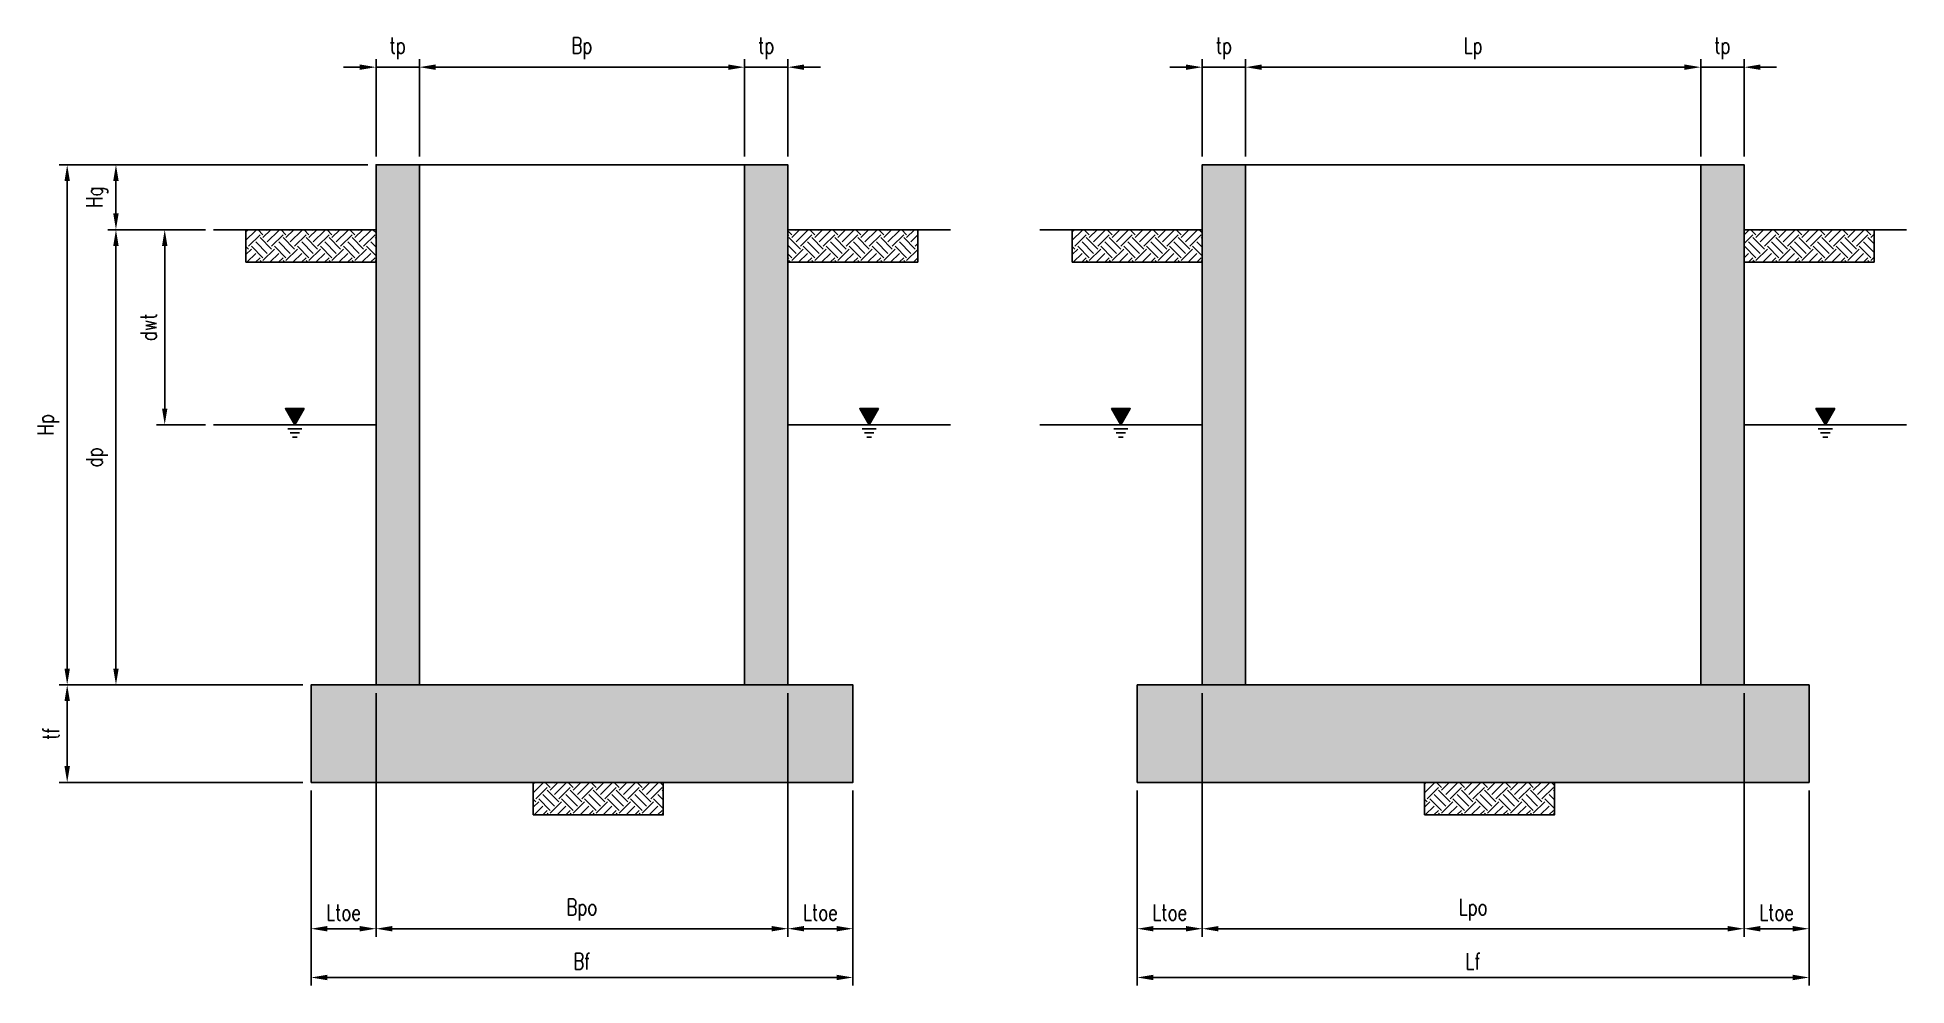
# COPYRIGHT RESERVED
# Model space of a CAD drawing. Header units: inches. Extents: x -30 to 315, y -22 to 153.
import ezdxf

# ---------------------------------------------------------------- set-up
doc = ezdxf.new("R2010")
doc.units = ezdxf.units.IN
doc.header["$LTSCALE"] = 12
doc.header["$MEASUREMENT"] = 0
doc.header["$PDMODE"] = 1
for name, color, linetype in [('D-DIMS', 3, 'Continuous'), ('D-LWT1', 5, 'Continuous'), ('D-LWT2', 11, 'Continuous'), ('D-PATT', 8, 'Continuous')]:
    doc.layers.add(name, color=color, linetype=linetype)
doc.layers.add('D-PATT-BOUN', color=202, linetype='Continuous', plot=False)
doc.styles.add('S_NORMAL_24', font='romans.shx', dxfattribs={"width": 0.75, "height": 3})
doc.dimstyles.new('STRUC_24', dxfattribs={"dimscale": 24, "dimtxt": 0.125, "dimasz": 0.125, "dimexe": 0.0625, "dimexo": 0.0625, "dimgap": 0.0625, "dimtad": 1, "dimdec": 4, "dimzin": 3, "dimdsep": 46, "dimlunit": 4, "dimtxsty": 'S_NORMAL_24', "dimcen": 0.0625, "dimadec": 0, "dimazin": 0, "dimtfac": 1, "dimtdec": 4, "dimtmove": 0, "dimatfit": 2, "dimfxl": 0.0625, "dimfrac": 1, "dimtolj": 1, "dimtzin": 0, "dimarcsym": 0})
pattern_1 = [(45, (-50.065, 8.646), (4e-16, 4.24264), [3, -3]), (45, (-50.8606, 9.4414), (4e-16, 4.24264), [3, -3]), (45, (-51.656, 10.237), (4e-16, 4.24264), [3, -3]), (135, (-51.656, 10.7673), (-4.24264, 9e-16), [3, -3]), (135, (-50.8606, 11.5628), (-4.24264, 9e-16), [3, -3]), (135, (-50.065, 12.3583), (-4.24264, 9e-16), [3, -3])]
pattern_2 = [(45, (102.4165, 8.646), (4e-16, 4.24264), [3, -3]), (45, (101.621, 9.4414), (4e-16, 4.24264), [3, -3]), (45, (100.8255, 10.237), (4e-16, 4.24264), [3, -3]), (135, (100.8255, 10.7673), (-4.24264, 9e-16), [3, -3]), (135, (101.621, 11.5628), (-4.24264, 9e-16), [3, -3]), (135, (102.4165, 12.3583), (-4.24264, 9e-16), [3, -3])]

# ---------------------------------------------------------------- blocks, each defined once
blk = doc.blocks.new('*D9')
at = {"layer": 'D-DIMS', "color": 0, "lineweight": -2, "transparency": 16777216}
for p, q in [((20.85, 14.25), (20.85, -21.75)), ((120.85, 14.25), (120.85, -21.75)), ((23.85, -20.25), (117.85, -20.25))]:
    blk.add_line(p, q, dxfattribs=at)
at = {"layer": 'D-DIMS', "color": 0, "transparency": 16777216}
for points in [[(23.85, -19.75), (23.85, -20.75), (20.85, -20.25)], [(117.85, -19.75), (117.85, -20.75), (120.85, -20.25)]]:
    blk.add_solid(points, dxfattribs=at)
at = {"layer": 'Defpoints', "color": 0, "transparency": 16777216}
for p in [(20.85, 15.75), (120.85, 15.75), (120.85, -20.25)]:
    blk.add_point(p, dxfattribs=at)
at = {"layer": 'D-DIMS', "color": 0, "transparency": 16777216, "insert": (70.85, -17.25), "char_height": 3, "attachment_point": 5, "style": 'S_NORMAL_24'}
blk.add_mtext('\\A1;Bf', dxfattribs=at)
blk = doc.blocks.new('*D10')
at = {"layer": 'D-DIMS', "color": 0, "lineweight": -2, "transparency": 16777216}
for p, q in [((32.85, 32.25), (32.85, -12.75)), ((20.85, 14.25), (20.85, -12.75)), ((29.85, -11.25), (23.85, -11.25))]:
    blk.add_line(p, q, dxfattribs=at)
at = {"layer": 'D-DIMS', "color": 0, "transparency": 16777216}
for points in [[(23.85, -10.75), (23.85, -11.75), (20.85, -11.25)], [(29.85, -10.75), (29.85, -11.75), (32.85, -11.25)]]:
    blk.add_solid(points, dxfattribs=at)
at = {"layer": 'Defpoints', "color": 0, "transparency": 16777216}
for p in [(32.85, 33.75), (20.85, 15.75), (20.85, -11.25)]:
    blk.add_point(p, dxfattribs=at)
at = {"layer": 'D-DIMS', "color": 0, "transparency": 16777216, "insert": (26.85, -8.25), "char_height": 3, "attachment_point": 5, "style": 'S_NORMAL_24'}
blk.add_mtext('\\A1;Ltoe', dxfattribs=at)
blk = doc.blocks.new('*D12')
at = {"layer": 'D-DIMS', "color": 0, "lineweight": -2, "transparency": 16777216}
for p, q in [((32.85, 32.25), (32.85, -12.75)), ((108.85, 32.25), (108.85, -12.75)), ((35.85, -11.25), (105.85, -11.25))]:
    blk.add_line(p, q, dxfattribs=at)
at = {"layer": 'D-DIMS', "color": 0, "transparency": 16777216}
for points in [[(35.85, -10.75), (35.85, -11.75), (32.85, -11.25)], [(105.85, -10.75), (105.85, -11.75), (108.85, -11.25)]]:
    blk.add_solid(points, dxfattribs=at)
at = {"layer": 'Defpoints', "color": 0, "transparency": 16777216}
for p in [(32.85, 33.75), (108.85, 33.75), (108.85, -11.25)]:
    blk.add_point(p, dxfattribs=at)
at = {"layer": 'D-DIMS', "color": 0, "transparency": 16777216, "insert": (70.85, -7.75), "char_height": 3, "attachment_point": 5, "style": 'S_NORMAL_24'}
blk.add_mtext('\\A1;Bpo', dxfattribs=at)
blk = doc.blocks.new('*D14')
at = {"layer": 'D-DIMS', "color": 0, "lineweight": -2, "transparency": 16777216}
for p, q in [((108.85, 32.25), (108.85, -12.75)), ((120.85, 14.25), (120.85, -12.75)), ((111.85, -11.25), (117.85, -11.25))]:
    blk.add_line(p, q, dxfattribs=at)
at = {"layer": 'D-DIMS', "color": 0, "transparency": 16777216}
for points in [[(111.85, -10.75), (111.85, -11.75), (108.85, -11.25)], [(117.85, -10.75), (117.85, -11.75), (120.85, -11.25)]]:
    blk.add_solid(points, dxfattribs=at)
at = {"layer": 'Defpoints', "color": 0, "transparency": 16777216}
for p in [(108.85, 33.75), (120.85, 15.75), (120.85, -11.25)]:
    blk.add_point(p, dxfattribs=at)
at = {"layer": 'D-DIMS', "color": 0, "transparency": 16777216, "insert": (114.85, -8.25), "char_height": 3, "attachment_point": 5, "style": 'S_NORMAL_24'}
blk.add_mtext('\\A1;Ltoe', dxfattribs=at)
blk = doc.blocks.new('*D15')
at = {"layer": 'D-DIMS', "color": 0, "lineweight": -2, "transparency": 16777216}
for p, q in [((173.33, 14.25), (173.33, -21.75)), ((297.33, 14.25), (297.33, -21.75)), ((176.33, -20.25), (294.33, -20.25))]:
    blk.add_line(p, q, dxfattribs=at)
at = {"layer": 'D-DIMS', "color": 0, "transparency": 16777216}
for points in [[(176.33, -19.75), (176.33, -20.75), (173.33, -20.25)], [(294.33, -19.75), (294.33, -20.75), (297.33, -20.25)]]:
    blk.add_solid(points, dxfattribs=at)
at = {"layer": 'Defpoints', "color": 0, "transparency": 16777216}
for p in [(173.33, 15.75), (297.33, 15.75), (297.33, -20.25)]:
    blk.add_point(p, dxfattribs=at)
at = {"layer": 'D-DIMS', "color": 0, "transparency": 16777216, "insert": (235.33, -17.25), "char_height": 3, "attachment_point": 5, "style": 'S_NORMAL_24'}
blk.add_mtext('\\A1;Lf', dxfattribs=at)
blk = doc.blocks.new('*D16')
at = {"layer": 'D-DIMS', "color": 0, "lineweight": -2, "transparency": 16777216}
for p, q in [((185.33, 32.25), (185.33, -12.75)), ((173.33, 14.25), (173.33, -12.75)), ((182.33, -11.25), (176.33, -11.25))]:
    blk.add_line(p, q, dxfattribs=at)
at = {"layer": 'D-DIMS', "color": 0, "transparency": 16777216}
for points in [[(176.33, -10.75), (176.33, -11.75), (173.33, -11.25)], [(182.33, -10.75), (182.33, -11.75), (185.33, -11.25)]]:
    blk.add_solid(points, dxfattribs=at)
at = {"layer": 'Defpoints', "color": 0, "transparency": 16777216}
for p in [(185.33, 33.75), (173.33, 15.75), (173.33, -11.25)]:
    blk.add_point(p, dxfattribs=at)
at = {"layer": 'D-DIMS', "color": 0, "transparency": 16777216, "insert": (179.33, -8.25), "char_height": 3, "attachment_point": 5, "style": 'S_NORMAL_24'}
blk.add_mtext('\\A1;Ltoe', dxfattribs=at)
blk = doc.blocks.new('*D18')
at = {"layer": 'D-DIMS', "color": 0, "lineweight": -2, "transparency": 16777216}
for p, q in [((185.33, 32.25), (185.33, -12.75)), ((285.33, 32.25), (285.33, -12.75)), ((188.33, -11.25), (282.33, -11.25))]:
    blk.add_line(p, q, dxfattribs=at)
at = {"layer": 'D-DIMS', "color": 0, "transparency": 16777216}
for points in [[(188.33, -10.75), (188.33, -11.75), (185.33, -11.25)], [(282.33, -10.75), (282.33, -11.75), (285.33, -11.25)]]:
    blk.add_solid(points, dxfattribs=at)
at = {"layer": 'Defpoints', "color": 0, "transparency": 16777216}
for p in [(185.33, 33.75), (285.33, 33.75), (285.33, -11.25)]:
    blk.add_point(p, dxfattribs=at)
at = {"layer": 'D-DIMS', "color": 0, "transparency": 16777216, "insert": (235.33, -7.75), "char_height": 3, "attachment_point": 5, "style": 'S_NORMAL_24'}
blk.add_mtext('\\A1;Lpo', dxfattribs=at)
blk = doc.blocks.new('*D20')
at = {"layer": 'D-DIMS', "color": 0, "lineweight": -2, "transparency": 16777216}
for p, q in [((285.33, 32.25), (285.33, -12.75)), ((297.33, 14.25), (297.33, -12.75)), ((288.33, -11.25), (294.33, -11.25))]:
    blk.add_line(p, q, dxfattribs=at)
at = {"layer": 'D-DIMS', "color": 0, "transparency": 16777216}
for points in [[(288.33, -10.75), (288.33, -11.75), (285.33, -11.25)], [(294.33, -10.75), (294.33, -11.75), (297.33, -11.25)]]:
    blk.add_solid(points, dxfattribs=at)
at = {"layer": 'Defpoints', "color": 0, "transparency": 16777216}
for p in [(285.33, 33.75), (297.33, 15.75), (297.33, -11.25)]:
    blk.add_point(p, dxfattribs=at)
at = {"layer": 'D-DIMS', "color": 0, "transparency": 16777216, "insert": (291.33, -8.25), "char_height": 3, "attachment_point": 5, "style": 'S_NORMAL_24'}
blk.add_mtext('\\A1;Ltoe', dxfattribs=at)
blk = doc.blocks.new('*D21')
at = {"layer": 'D-DIMS', "color": 0, "lineweight": -2, "transparency": 16777216}
for p, q in [((31.35, 129.75), (-25.65, 129.75)), ((-24.15, 126.75), (-24.15, 36.75)), ((19.35, 33.75), (-25.65, 33.75))]:
    blk.add_line(p, q, dxfattribs=at)
at = {"layer": 'D-DIMS', "color": 0, "transparency": 16777216}
for points in [[(-24.65, 126.75), (-23.65, 126.75), (-24.15, 129.75)], [(-24.65, 36.75), (-23.65, 36.75), (-24.15, 33.75)]]:
    blk.add_solid(points, dxfattribs=at)
at = {"layer": 'Defpoints', "color": 0, "transparency": 16777216}
for p in [(32.85, 129.75), (-24.15, 33.75), (20.85, 33.75)]:
    blk.add_point(p, dxfattribs=at)
at = {"layer": 'D-DIMS', "color": 0, "transparency": 16777216, "insert": (-27.65, 81.75), "char_height": 3, "attachment_point": 5, "rotation": 90, "style": 'S_NORMAL_24'}
blk.add_mtext('\\A1;Hp', dxfattribs=at)
blk = doc.blocks.new('*D22')
at = {"layer": 'D-DIMS', "color": 0, "lineweight": -2, "transparency": 16777216}
for p, q in [((31.35, 129.75), (-16.65, 129.75)), ((-15.15, 120.75), (-15.15, 126.75)), ((1.35, 117.75), (-16.65, 117.75))]:
    blk.add_line(p, q, dxfattribs=at)
at = {"layer": 'D-DIMS', "color": 0, "transparency": 16777216}
for points in [[(-15.65, 126.75), (-14.65, 126.75), (-15.15, 129.75)], [(-15.65, 120.75), (-14.65, 120.75), (-15.15, 117.75)]]:
    blk.add_solid(points, dxfattribs=at)
at = {"layer": 'Defpoints', "color": 0, "transparency": 16777216}
for p in [(-15.15, 129.75), (32.85, 129.75), (2.85, 117.75)]:
    blk.add_point(p, dxfattribs=at)
at = {"layer": 'D-DIMS', "color": 0, "transparency": 16777216, "insert": (-18.65, 123.75), "char_height": 3, "attachment_point": 5, "rotation": 90, "style": 'S_NORMAL_24'}
blk.add_mtext('\\A1;Hg', dxfattribs=at)
blk = doc.blocks.new('*D23')
at = {"layer": 'D-DIMS', "color": 0, "lineweight": -2, "transparency": 16777216}
for p, q in [((1.35, 117.75), (-16.65, 117.75)), ((-15.15, 114.75), (-15.15, 36.75)), ((19.35, 33.75), (-16.65, 33.75))]:
    blk.add_line(p, q, dxfattribs=at)
at = {"layer": 'D-DIMS', "color": 0, "transparency": 16777216}
for points in [[(-15.65, 114.75), (-14.65, 114.75), (-15.15, 117.75)], [(-15.65, 36.75), (-14.65, 36.75), (-15.15, 33.75)]]:
    blk.add_solid(points, dxfattribs=at)
at = {"layer": 'Defpoints', "color": 0, "transparency": 16777216}
for p in [(2.85, 117.75), (-15.15, 33.75), (20.85, 33.75)]:
    blk.add_point(p, dxfattribs=at)
at = {"layer": 'D-DIMS', "color": 0, "transparency": 16777216, "insert": (-18.65, 75.75), "char_height": 3, "attachment_point": 5, "rotation": 90, "style": 'S_NORMAL_24'}
blk.add_mtext('\\A1;dp', dxfattribs=at)
blk = doc.blocks.new('*D24')
at = {"layer": 'D-DIMS', "color": 0, "lineweight": -2, "transparency": 16777216}
for p, q in [((19.35, 33.75), (-25.65, 33.75)), ((-24.15, 30.75), (-24.15, 18.75)), ((19.35, 15.75), (-25.65, 15.75))]:
    blk.add_line(p, q, dxfattribs=at)
at = {"layer": 'D-DIMS', "color": 0, "transparency": 16777216}
for points in [[(-24.65, 30.75), (-23.65, 30.75), (-24.15, 33.75)], [(-24.65, 18.75), (-23.65, 18.75), (-24.15, 15.75)]]:
    blk.add_solid(points, dxfattribs=at)
at = {"layer": 'Defpoints', "color": 0, "transparency": 16777216}
for p in [(20.85, 33.75), (-24.15, 15.75), (20.85, 15.75)]:
    blk.add_point(p, dxfattribs=at)
at = {"layer": 'D-DIMS', "color": 0, "transparency": 16777216, "insert": (-27.15, 24.75), "char_height": 3, "attachment_point": 5, "rotation": 90, "style": 'S_NORMAL_24'}
blk.add_mtext('\\A1;tf', dxfattribs=at)
blk = doc.blocks.new('*D26')
at = {"layer": 'D-DIMS', "color": 0, "lineweight": -2, "transparency": 16777216}
for p, q in [((40.85, 131.25), (40.85, 149.25)), ((100.85, 131.25), (100.85, 149.25)), ((43.85, 147.75), (97.85, 147.75))]:
    blk.add_line(p, q, dxfattribs=at)
at = {"layer": 'D-DIMS', "color": 0, "transparency": 16777216}
for points in [[(43.85, 148.25), (43.85, 147.25), (40.85, 147.75)], [(97.85, 148.25), (97.85, 147.25), (100.85, 147.75)]]:
    blk.add_solid(points, dxfattribs=at)
at = {"layer": 'Defpoints', "color": 0, "transparency": 16777216}
for p in [(100.85, 147.75), (40.85, 129.75), (100.85, 129.75)]:
    blk.add_point(p, dxfattribs=at)
at = {"layer": 'D-DIMS', "color": 0, "transparency": 16777216, "insert": (70.85, 151.25), "char_height": 3, "attachment_point": 5, "style": 'S_NORMAL_24'}
blk.add_mtext('\\A1;Bp', dxfattribs=at)
blk = doc.blocks.new('*D27')
at = {"layer": 'D-DIMS', "color": 0, "lineweight": -2, "transparency": 16777216}
for p, q in [((100.85, 131.25), (100.85, 149.25)), ((108.85, 131.25), (108.85, 149.25)), ((97.85, 147.75), (94.85, 147.75)), ((100.85, 147.75), (108.85, 147.75)), ((111.85, 147.75), (114.85, 147.75))]:
    blk.add_line(p, q, dxfattribs=at)
at = {"layer": 'D-DIMS', "color": 0, "transparency": 16777216}
for points in [[(97.85, 148.25), (97.85, 147.25), (100.85, 147.75)], [(111.85, 148.25), (111.85, 147.25), (108.85, 147.75)]]:
    blk.add_solid(points, dxfattribs=at)
at = {"layer": 'Defpoints', "color": 0, "transparency": 16777216}
for p in [(108.85, 147.75), (100.85, 129.75), (108.85, 129.75)]:
    blk.add_point(p, dxfattribs=at)
at = {"layer": 'D-DIMS', "color": 0, "transparency": 16777216, "insert": (104.85, 151.25), "char_height": 3, "attachment_point": 5, "style": 'S_NORMAL_24'}
blk.add_mtext('\\A1;tp', dxfattribs=at)
blk = doc.blocks.new('*D28')
at = {"layer": 'D-DIMS', "color": 0, "lineweight": -2, "transparency": 16777216}
for p, q in [((32.85, 131.25), (32.85, 149.25)), ((40.85, 131.25), (40.85, 149.25)), ((29.85, 147.75), (26.85, 147.75)), ((40.85, 147.75), (32.85, 147.75)), ((43.85, 147.75), (46.85, 147.75))]:
    blk.add_line(p, q, dxfattribs=at)
at = {"layer": 'D-DIMS', "color": 0, "transparency": 16777216}
for points in [[(29.85, 148.25), (29.85, 147.25), (32.85, 147.75)], [(43.85, 148.25), (43.85, 147.25), (40.85, 147.75)]]:
    blk.add_solid(points, dxfattribs=at)
at = {"layer": 'Defpoints', "color": 0, "transparency": 16777216}
for p in [(32.85, 147.75), (32.85, 129.75), (40.85, 129.75)]:
    blk.add_point(p, dxfattribs=at)
at = {"layer": 'D-DIMS', "color": 0, "transparency": 16777216, "insert": (36.85, 151.25), "char_height": 3, "attachment_point": 5, "style": 'S_NORMAL_24'}
blk.add_mtext('\\A1;tp', dxfattribs=at)
blk = doc.blocks.new('*D29')
at = {"layer": 'D-DIMS', "color": 0, "lineweight": -2, "transparency": 16777216}
for p, q in [((185.33, 131.25), (185.33, 149.25)), ((193.33, 131.25), (193.33, 149.25)), ((182.33, 147.75), (179.33, 147.75)), ((185.33, 147.75), (193.33, 147.75)), ((196.33, 147.75), (199.33, 147.75))]:
    blk.add_line(p, q, dxfattribs=at)
at = {"layer": 'D-DIMS', "color": 0, "transparency": 16777216}
for points in [[(182.33, 148.25), (182.33, 147.25), (185.33, 147.75)], [(196.33, 148.25), (196.33, 147.25), (193.33, 147.75)]]:
    blk.add_solid(points, dxfattribs=at)
at = {"layer": 'Defpoints', "color": 0, "transparency": 16777216}
for p in [(193.33, 147.75), (185.33, 129.75), (193.33, 129.75)]:
    blk.add_point(p, dxfattribs=at)
at = {"layer": 'D-DIMS', "color": 0, "transparency": 16777216, "insert": (189.33, 151.25), "char_height": 3, "attachment_point": 5, "style": 'S_NORMAL_24'}
blk.add_mtext('\\A1;tp', dxfattribs=at)
blk = doc.blocks.new('*D30')
at = {"layer": 'D-DIMS', "color": 0, "lineweight": -2, "transparency": 16777216}
for p, q in [((193.33, 131.25), (193.33, 149.25)), ((277.33, 131.25), (277.33, 149.25)), ((196.33, 147.75), (274.33, 147.75))]:
    blk.add_line(p, q, dxfattribs=at)
at = {"layer": 'D-DIMS', "color": 0, "transparency": 16777216}
for points in [[(196.33, 148.25), (196.33, 147.25), (193.33, 147.75)], [(274.33, 148.25), (274.33, 147.25), (277.33, 147.75)]]:
    blk.add_solid(points, dxfattribs=at)
at = {"layer": 'Defpoints', "color": 0, "transparency": 16777216}
for p in [(277.33, 147.75), (193.33, 129.75), (277.33, 129.75)]:
    blk.add_point(p, dxfattribs=at)
at = {"layer": 'D-DIMS', "color": 0, "transparency": 16777216, "insert": (235.33, 151.25), "char_height": 3, "attachment_point": 5, "style": 'S_NORMAL_24'}
blk.add_mtext('\\A1;Lp', dxfattribs=at)
blk = doc.blocks.new('*D31')
at = {"layer": 'D-DIMS', "color": 0, "lineweight": -2, "transparency": 16777216}
for p, q in [((277.33, 131.25), (277.33, 149.25)), ((285.33, 131.25), (285.33, 149.25)), ((274.33, 147.75), (271.33, 147.75)), ((277.33, 147.75), (285.33, 147.75)), ((288.33, 147.75), (291.33, 147.75))]:
    blk.add_line(p, q, dxfattribs=at)
at = {"layer": 'D-DIMS', "color": 0, "transparency": 16777216}
for points in [[(274.33, 148.25), (274.33, 147.25), (277.33, 147.75)], [(288.33, 148.25), (288.33, 147.25), (285.33, 147.75)]]:
    blk.add_solid(points, dxfattribs=at)
at = {"layer": 'Defpoints', "color": 0, "transparency": 16777216}
for p in [(285.33, 147.75), (277.33, 129.75), (285.33, 129.75)]:
    blk.add_point(p, dxfattribs=at)
at = {"layer": 'D-DIMS', "color": 0, "transparency": 16777216, "insert": (281.33, 151.25), "char_height": 3, "attachment_point": 5, "style": 'S_NORMAL_24'}
blk.add_mtext('\\A1;tp', dxfattribs=at)
blk = doc.blocks.new('water_table_symbol')
h = blk.add_hatch(color=256)
h.dxf.hatch_style = 1
h.paths.add_polyline_path([(0, 0), (-0.072, 0.125), (0.072, 0.125)])
for p, q in [((-0.072, 0), (0.072, 0)), ((-0.054, -0.031), (0.054, -0.031)), ((-0.036, -0.062), (0.036, -0.062)), ((-0.018, -0.094), (0.018, -0.094))]:
    blk.add_line(p, q)
blk.add_lwpolyline([(0, 0), (-0.072, 0.125), (0.072, 0.125)], close=True)
blk = doc.blocks.new('*D37')
at = {"layer": 'D-DIMS', "color": 0, "lineweight": -2, "transparency": 16777216}
for p, q in [((1.35, 117.75), (-7.65, 117.75)), ((-6.15, 114.75), (-6.15, 84.75)), ((1.35, 81.75), (-7.65, 81.75))]:
    blk.add_line(p, q, dxfattribs=at)
at = {"layer": 'D-DIMS', "color": 0, "transparency": 16777216}
for points in [[(-6.65, 114.75), (-5.65, 114.75), (-6.15, 117.75)], [(-6.65, 84.75), (-5.65, 84.75), (-6.15, 81.75)]]:
    blk.add_solid(points, dxfattribs=at)
at = {"layer": 'Defpoints', "color": 0, "transparency": 16777216}
for p in [(2.85, 117.75), (-6.15, 81.75), (2.85, 81.75)]:
    blk.add_point(p, dxfattribs=at)
at = {"layer": 'D-DIMS', "color": 0, "transparency": 16777216, "insert": (-9.15, 99.75), "char_height": 3, "attachment_point": 5, "rotation": 90, "style": 'S_NORMAL_24'}
blk.add_mtext('\\A1;dwt', dxfattribs=at)

msp = doc.modelspace()

# ---------------------------------------------------------------- hatches: boundary and pattern name
at = {"layer": 'D-PATT'}
h = msp.add_hatch(dxfattribs=at)
h.set_pattern_fill('AR-CONC', color=256, angle=45)
h.paths.add_polyline_path([(40.84908, 33.74954), (32.84908, 33.74954), (32.84908, 129.74954), (40.84908, 129.74954)])
h.paths.add_polyline_path([(100.84908, 33.74954), (108.84908, 33.74954), (108.84908, 129.74954), (100.84908, 129.74954)])
h.paths.add_polyline_path([(20.84908, 15.74954), (120.84908, 15.74954), (120.84908, 33.74954), (20.84908, 33.74954)])
h.paths.add_polyline_path([(193.33071, 33.74954), (185.33071, 33.74954), (185.33071, 129.74954), (193.33071, 129.74954)])
h.paths.add_polyline_path([(173.33071, 15.74954), (297.33071, 15.74954), (297.33071, 33.74954), (173.33071, 33.74954)])
h.paths.add_polyline_path([(277.33071, 33.74954), (285.33071, 33.74954), (285.33071, 129.74954), (277.33071, 129.74954)])
h = msp.add_hatch(dxfattribs=at)
h.set_pattern_fill('EARTH', color=256, scale=12, angle=45)
h.set_pattern_definition(pattern_1)
h.paths.add_polyline_path([(8.84908, 111.74954), (32.84908, 111.74954), (32.84908, 117.74954), (8.84908, 117.74954)])
h = msp.add_hatch(dxfattribs=at)
h.set_pattern_fill('EARTH', color=256, scale=12, angle=45)
h.set_pattern_definition(pattern_1)
h.paths.add_polyline_path([(132.84908, 111.74954), (108.84908, 111.74954), (108.84908, 117.74954), (132.84908, 117.74954)])
h = msp.add_hatch(dxfattribs=at)
h.set_pattern_fill('EARTH', color=256, scale=12, angle=45)
h.set_pattern_definition(pattern_2)
h.paths.add_polyline_path([(161.33071, 111.74954), (185.33071, 111.74954), (185.33071, 117.74954), (161.33071, 117.74954)])
h = msp.add_hatch(dxfattribs=at)
h.set_pattern_fill('EARTH', color=256, scale=12, angle=45)
h.set_pattern_definition(pattern_2)
h.paths.add_polyline_path([(309.33071, 111.74954), (285.33071, 111.74954), (285.33071, 117.74954), (309.33071, 117.74954)])
h = msp.add_hatch(dxfattribs=at)
h.set_pattern_fill('EARTH', color=256, scale=12, angle=45)
h.set_pattern_definition([(45, (2.935, -93.354), (4e-16, 4.24264), [3, -3]), (45, (2.1394, -92.5586), (4e-16, 4.24264), [3, -3]), (45, (1.344, -91.763), (4e-16, 4.24264), [3, -3]), (135, (1.344, -91.2327), (-4.24264, 9e-16), [3, -3]), (135, (2.1394, -90.4372), (-4.24264, 9e-16), [3, -3]), (135, (2.935, -89.6417), (-4.24264, 9e-16), [3, -3])])
h.paths.add_polyline_path([(61.84908, 9.74954), (85.84908, 9.74954), (85.84908, 15.74954), (61.84908, 15.74954)])
h = msp.add_hatch(dxfattribs=at)
h.set_pattern_fill('EARTH', color=256, scale=12, angle=45)
h.set_pattern_definition([(45, (167.4165, -93.354), (4e-16, 4.24264), [3, -3]), (45, (166.621, -92.5586), (4e-16, 4.24264), [3, -3]), (45, (165.8255, -91.763), (4e-16, 4.24264), [3, -3]), (135, (165.8255, -91.2327), (-4.24264, 9e-16), [3, -3]), (135, (166.621, -90.4372), (-4.24264, 9e-16), [3, -3]), (135, (167.4165, -89.6417), (-4.24264, 9e-16), [3, -3])])
h.paths.add_polyline_path([(226.33071, 9.74954), (250.33071, 9.74954), (250.33071, 15.74954), (226.33071, 15.74954)])

# ---------------------------------------------------------------- linework, layer by layer
at = {"layer": 'D-LWT1'}
for p, q in [((40.84908, 129.74954), (100.84908, 129.74954)), ((193.33071, 129.74954), (277.33071, 129.74954)), ((2.84908, 117.74954), (32.84908, 117.74954)), ((138.84908, 117.74954), (108.84908, 117.74954)), ((155.33071, 117.74954), (185.33071, 117.74954)), ((315.33071, 117.74954), (285.33071, 117.74954)), ((2.84908, 81.74954), (32.84908, 81.74954)), ((138.84908, 81.74954), (108.84908, 81.74954)), ((155.33071, 81.74954), (185.33071, 81.74954)), ((315.33071, 81.74954), (285.33071, 81.74954))]:
    msp.add_line(p, q, dxfattribs=at)
at = {"layer": 'D-LWT2'}
for points in [[(40.84908, 33.74954), (32.84908, 33.74954), (32.84908, 129.74954), (40.84908, 129.74954)], [(100.84908, 33.74954), (108.84908, 33.74954), (108.84908, 129.74954), (100.84908, 129.74954)], [(193.33071, 33.74954), (185.33071, 33.74954), (185.33071, 129.74954), (193.33071, 129.74954)], [(277.33071, 33.74954), (285.33071, 33.74954), (285.33071, 129.74954), (277.33071, 129.74954)], [(20.84908, 15.74954), (120.84908, 15.74954), (120.84908, 33.74954), (20.84908, 33.74954)], [(173.33071, 15.74954), (297.33071, 15.74954), (297.33071, 33.74954), (173.33071, 33.74954)]]:
    msp.add_lwpolyline(points, close=True, dxfattribs=at)
at = {"layer": 'D-PATT-BOUN'}
for points in [[(8.84908, 111.74954), (32.84908, 111.74954), (32.84908, 117.74954), (8.84908, 117.74954)], [(132.84908, 111.74954), (108.84908, 111.74954), (108.84908, 117.74954), (132.84908, 117.74954)], [(161.33071, 111.74954), (185.33071, 111.74954), (185.33071, 117.74954), (161.33071, 117.74954)], [(309.33071, 111.74954), (285.33071, 111.74954), (285.33071, 117.74954), (309.33071, 117.74954)], [(61.84908, 9.74954), (85.84908, 9.74954), (85.84908, 15.74954), (61.84908, 15.74954)], [(226.33071, 9.74954), (250.33071, 9.74954), (250.33071, 15.74954), (226.33071, 15.74954)]]:
    msp.add_lwpolyline(points, close=True, dxfattribs=at)

# ---------------------------------------------------------------- block references
at = {"layer": 'D-LWT2', "xscale": 24, "yscale": 24, "zscale": 24}
for p in [(17.84908, 81.74954), (123.84908, 81.74954), (170.33071, 81.74954), (300.33071, 81.74954)]:
    msp.add_blockref('water_table_symbol', p, dxfattribs=at)

# ---------------------------------------------------------------- dimensions: what is measured, and where the dimension line sits
at = {"layer": 'D-DIMS'}
for base, p1, p2, picture, middle in [((32.84908, 147.74954), (40.84908, 129.74954), (32.84908, 129.74954), '*D28', (36.84908, 147.74954)), ((108.84908, 147.74954), (100.84908, 129.74954), (108.84908, 129.74954), '*D27', (104.84908, 147.74954)), ((193.33071, 147.74954), (185.33071, 129.74954), (193.33071, 129.74954), '*D29', (189.33071, 147.74954)), ((285.33071, 147.74954), (277.33071, 129.74954), (285.33071, 129.74954), '*D31', (281.33071, 147.74954))]:
    dim = msp.add_linear_dim(base=base, p1=p1, p2=p2, text='tp', dimstyle='STRUC_24', dxfattribs=at)
    dim.commit()
    dim.dimension.update_dxf_attribs({"geometry": picture, "text_midpoint": middle, "dimtype": 160})
for base, p1, p2, text, picture, middle in [((100.84908, 147.74954), (40.84908, 129.74954), (100.84908, 129.74954), 'Bp', '*D26', (70.84908, 151.24954)), ((277.33071, 147.74954), (193.33071, 129.74954), (277.33071, 129.74954), 'Lp', '*D30', (235.33071, 151.24954)), ((20.84908, -11.25046), (32.84908, 33.74954), (20.84908, 15.74954), 'Ltoe', '*D10', (26.84908, -8.25046)), ((108.84908, -11.25046), (32.84908, 33.74954), (108.84908, 33.74954), 'Bpo', '*D12', (70.84908, -7.75046)), ((120.84908, -11.25046), (108.84908, 33.74954), (120.84908, 15.74954), 'Ltoe', '*D14', (114.84908, -8.25046)), ((173.33071, -11.25046), (185.33071, 33.74954), (173.33071, 15.74954), 'Ltoe', '*D16', (179.33071, -8.25046)), ((285.33071, -11.25046), (185.33071, 33.74954), (285.33071, 33.74954), 'Lpo', '*D18', (235.33071, -7.75046)), ((297.33071, -11.25046), (285.33071, 33.74954), (297.33071, 15.74954), 'Ltoe', '*D20', (291.33071, -8.25046)), ((120.84908, -20.25046), (20.84908, 15.74954), (120.84908, 15.74954), 'Bf', '*D9', (70.84908, -17.25046)), ((297.33071, -20.25046), (173.33071, 15.74954), (297.33071, 15.74954), 'Lf', '*D15', (235.33071, -17.25046))]:
    dim = msp.add_linear_dim(base=base, p1=p1, p2=p2, text=text, dimstyle='STRUC_24', dxfattribs=at)
    dim.commit()
    dim.dimension.update_dxf_attribs({"geometry": picture, "text_midpoint": middle})
for base, p1, p2, text, picture, middle in [((-24.15092, 33.74954), (32.84908, 129.74954), (20.84908, 33.74954), 'Hp', '*D21', (-27.65092, 81.74954)), ((-15.15092, 129.74954), (2.84908, 117.74954), (32.84908, 129.74954), 'Hg', '*D22', (-18.65092, 123.74954)), ((-15.15092, 33.74954), (2.84908, 117.74954), (20.84908, 33.74954), 'dp', '*D23', (-18.65092, 75.74954)), ((-6.15092, 81.74954), (2.84908, 117.74954), (2.84908, 81.74954), 'dwt', '*D37', (-9.15092, 99.74954)), ((-24.15092, 15.74954), (20.84908, 33.74954), (20.84908, 15.74954), 'tf', '*D24', (-27.15092, 24.74954))]:
    dim = msp.add_linear_dim(base=base, p1=p1, p2=p2, angle=90, text=text, dimstyle='STRUC_24', dxfattribs=at)
    dim.commit()
    dim.dimension.update_dxf_attribs({"geometry": picture, "text_midpoint": middle})

doc.saveas('drawing.dxf')
